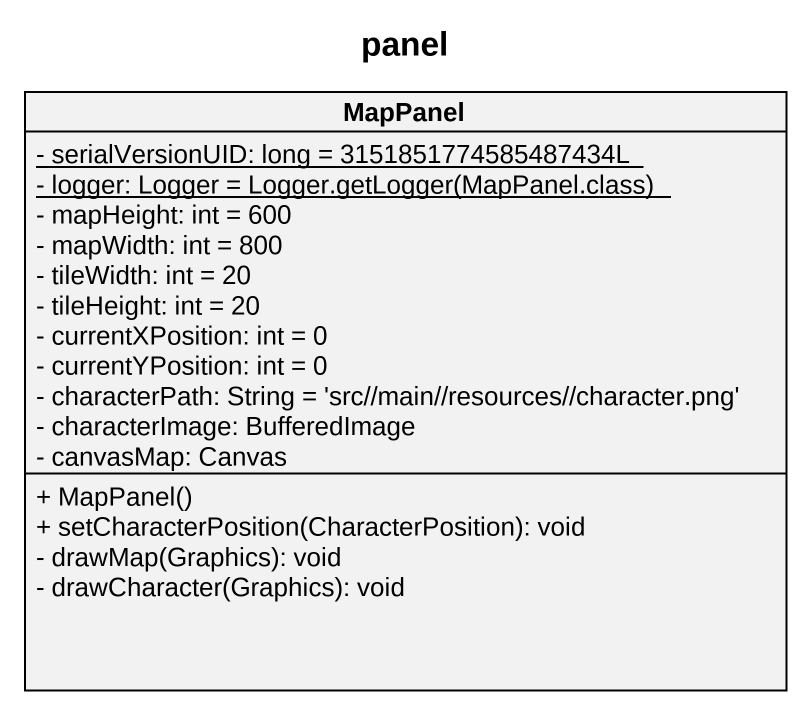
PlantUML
@startuml
title panel
hide circle
hide empty members
skinparam classAttributeIconSize 0
class MapPanel {
  {static} - serialVersionUID: long = 3151851774585487434L
  {static} {field} - logger: Logger = Logger.getLogger(MapPanel.class)
  - mapHeight: int = 600
  - mapWidth: int = 800
  - tileWidth: int = 20
  - tileHeight: int = 20
  - currentXPosition: int = 0
  - currentYPosition: int = 0
  - characterPath: String = 'src~//main~//resources~//character.png'
  - characterImage: BufferedImage
  - canvasMap: Canvas
  + MapPanel()
  + setCharacterPosition(CharacterPosition): void
  - drawMap(Graphics): void
  - drawCharacter(Graphics): void
}
@enduml
